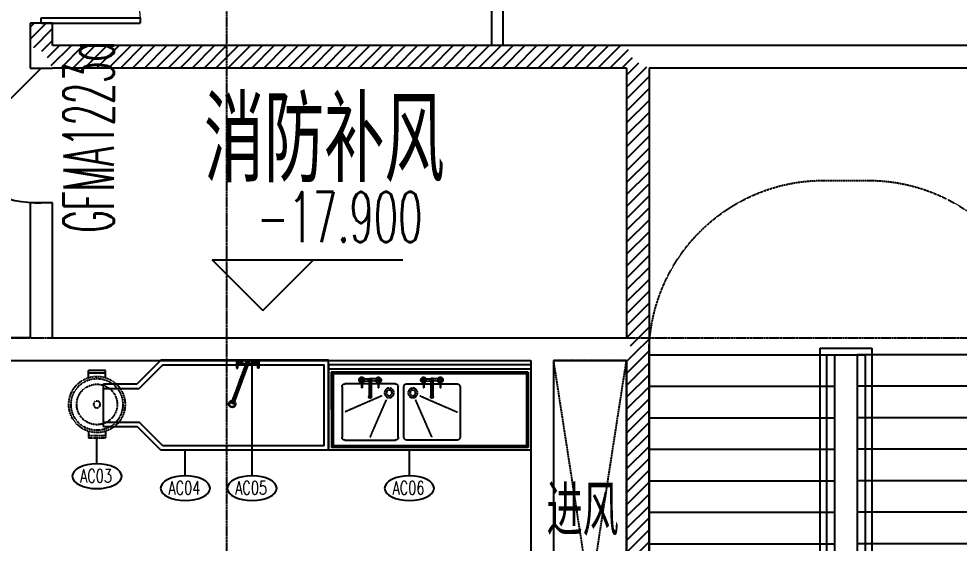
# Model space of a CAD drawing. Extents: x -12047294 to -5625356, y -1456591 to -622873.
# Drawn here: x -5742940 to -5734583, y -715198 to -710536 of the extents above; entities that cross this region are included whole.
import ezdxf

# ---------------------------------------------------------------- set-up
doc = ezdxf.new("R2010")
doc.units = 0
doc.header["$LTSCALE"] = 10
doc.header["$MEASUREMENT"] = 0
for name, pattern in [('__DASH', [0.35, 0.25, -0.1]), ('DASH', [0.35, 0.25, -0.1]), ('DOTE', [2.4200000000000004, 2, -0.2, 0.02, -0.2]), ('HIDDEN', [0.375, 0.25, -0.125])]:
    doc.linetypes.add(name, pattern=pattern)
for name, color, linetype in [('A-DIMELVE', 3, 'Continuous'), ('A-DIMLEAD', 130, 'Continuous'), ('A-DIMSYMB', 3, 'Continuous'), ('A-DOORWIN', 151, 'Continuous'), ('A-FireH', 6, 'Continuous'), ('A-Hole-up', 40, 'DASH'), ('A-STAIRS', 150, 'Continuous'), ('A-TEXTDOOR', 181, 'Continuous'), ('A-TextRoom', 7, 'Continuous'), ('A-TEXTROOM-报建', 210, 'Continuous'), ('A-TK', 7, 'Continuous'), ('A-WALL', 2, 'Continuous'), ('CURTWALL', 4, 'Continuous'), ('DOTE', 9, 'DOTE'), ('EQUIP', 1, 'Continuous'), ('Iteam', 4, 'Continuous')]:
    doc.layers.add(name, color=color, linetype=linetype)
doc.styles.add('_TCH_DIM', font='tjromans.shx', dxfattribs={"width": 0.8, "bigfont": 'tjhztxt.shx'})
doc.styles.add('_TCH_WINDOW', font='tjromans.shx', dxfattribs={"width": 0.7, "height": 3.5, "bigfont": 'tjhztxt.shx'})
doc.styles.add('SHZF-注释', font='romanc.shx', dxfattribs={"width": 0.8, "bigfont": 'shzf-hz.shx'})
doc.styles.add('注解汉字', font='tjromans.shx', dxfattribs={"width": 0.75, "bigfont": 'tjhztxt.shx'})
pattern_1 = [(45, (-533914.1179796625, 53.85340500360886), (-53.03302980219449, 53.0330298021945), [])]

# ---------------------------------------------------------------- blocks, each defined once
blk = doc.blocks.new('retretw')
at = {"layer": 'A-STAIRS', "color": 253, "linetype": '__DASH', "elevation": -100}
blk.add_lwpolyline([(1658219.143505104, -156098.2985013624), (1658669.143505104, -156098.298501356)], dxfattribs=at)
at = {"layer": 'A-STAIRS', "color": 253, "linetype": '__DASH'}
for centre, start, end in [((1658244.143505045, -154548.2985013734, -100), 180, 270.0002115224208), ((1658644.143505045, -154548.2985013668, -100), 269.9997970686764, 0)]:
    blk.add_arc(centre, 1549.999999999219, start, end, dxfattribs=at)
blk = doc.blocks.new('A$C537F5D3B')
at = {"layer": 'A-DIMSYMB'}
for points in [[(-4340, 825, 0, 0, 0), (-3380, 825, 80.00000000000001, 0, 0), (-3080, 825, 0, 0, 0)], [(-4340, -1025, 0, 0, 0), (800, -1025, 0, 0, 0), (800, 825, 0, 0, 0), (-2500, 825, 80.00000000000001, 0, 0), (-2800, 825, 0, 0, 0)]]:
    blk.add_lwpolyline(points, format="xyseb", dxfattribs=at)
at = {"layer": 'A-STAIRS'}
for p, q in [((-4200, 1650), (-3474.048999000404, 1649.999999999999)), ((-4200, 1650), (-4200, 0)), ((-3920, 1650), (-3920, -6.86e-14)), ((-3640, 1649.999999999999), (-3640, -1.372e-13)), ((-3474.048999000404, 1649.999999999999), (-3034.918732342557, 889.4040670073385)), ((-3358.578945162478, 1649.999999999999), (0, 1649.999999999999)), ((-3358.578945162479, 1649.999999999999), (-2934.918732342556, 916.1989862504512)), ((-3080, 1649.999999999999), (-3080, 1167.487113059645)), ((-2800, 1649.999999999999), (-2800, 682.5128869403584)), ((-2520, 1649.999999999999), (-2520, 197.5386608210723)), ((-2240, 1649.999999999999), (-2240, -4.801e-13)), ((-1960, 1649.999999999999), (-1960, -5.486e-13)), ((-1680, 1649.999999999999), (-1680, -6.172e-13)), ((-1400, 1649.999999999999), (-1400, -6.858e-13)), ((-1120, 1649.999999999999), (-1120, -7.544e-13)), ((-840, 1649.999999999999), (-840, -8.229999999999999e-13)), ((-560, 1649.999999999999), (-560, -8.915e-13)), ((-280, 1649.999999999999), (-280, -9.601e-13)), ((0, 1649.999999999999), (0, -1.0287e-12)), ((-3359.999999999999, 1452.461339178929), (-3360, -2.057e-13)), ((-3080, 967.4871130596428), (-3080, -2.743e-13)), ((-2862.567181092609, 935.5855259790137), (-3035.459415460184, 729.5405845398157)), ((-3034.918732342557, 889.4040670073385), (-2862.567181092609, 935.5855259790137)), ((-3035.459415460184, 729.5405845398157), (-2855.05942891116, 777.8786152502139)), ((-2855.05942891116, 777.8786152502139), (-2405.951000999596, -4.394e-13)), ((-2955.059428911161, 751.0836960071015), (-2521.421054837521, -4.111e-13)), ((-2800, 482.5128869403569), (-2800, -3.429e-13)), ((-4260, -330), (-4260, 130)), ((-4260, 130), (60, 130)), ((60, 130), (60, -330)), ((-4200, -270), (-4200, 70)), ((-4200, 70), (0, 70)), ((-4200, 0), (-4200, -200)), ((-4200, 0), (-2521.421054837521, -4.111e-13)), ((0, 70), (0, -270)), ((-2405.951000999595, -4.394e-13), (0, -1.0287e-12)), ((1.01e-13, -200), (-4200, -199.9999999999995)), ((-4200, -1849.999999999999), (-4200, -199.9999999999995)), ((-3920, -1849.999999999999), (-3920, -199.9999999999995)), ((-3640, -1849.999999999999), (-3640, -199.9999999999995)), ((-3360, -1849.999999999999), (-3360, -199.9999999999996)), ((-3080, -1849.999999999999), (-3080, -199.9999999999996)), ((-2800, -1849.999999999999), (-2800, -199.9999999999996)), ((-2520, -1849.999999999999), (-2520, -199.9999999999997)), ((-2240, -1849.999999999999), (-2240, -199.9999999999997)), ((-1960, -1849.999999999999), (-1960, -199.9999999999998)), ((-1680, -1849.999999999999), (-1680, -199.9999999999998)), ((-1400, -1849.999999999999), (-1400, -199.9999999999998)), ((-1120, -1849.999999999999), (-1120, -199.9999999999998)), ((-840, -1850), (-839.9999999999997, -199.9999999999999)), ((-560, -1850), (-559.9999999999999, -199.9999999999999)), ((-280, -1850), (-279.9999999999999, -200)), ((0, -1850), (1.01e-13, -200)), ((60, -330), (-4260, -330)), ((0, -270), (-4200, -270)), ((0, -1850), (-4200, -1849.999999999999))]:
    blk.add_line(p, q, dxfattribs=at)
at = {"layer": 'A-STAIRS', "rotation": 269.9999999972424}
blk.add_blockref('retretw', (150348.2985809483, 1658344.143497608, 100), dxfattribs=at)
at = {"layer": 'A-STAIRS', "xscale": -1, "rotation": 90.00000000275763}
blk.add_blockref('retretw', (-154548.2985811871, 1658344.143497607, 100), dxfattribs=at)
at = {"layer": 'A-TK', "style": '_TCH_DIM', "width": 0.8}
for s, p in [('上', (-4694.133858267716, 650)), ('下', (-4672.086614173229, -1200))]:
    blk.add_text(s, height=350, dxfattribs=at).set_placement(p)
blk = doc.blocks.new('$DorLib2D$00000002')
for p, q in [((-0.5, -1e-16), (-0.5000000000000007, 0.4875)), ((-0.4750000000000007, 0.4875), (-0.5000000000000007, 0.4875)), ((-0.475, 0), (-0.4750000000000007, 0.4875)), ((0.475, 0), (0.4750000000000007, 0.4875)), ((0.4750000000000007, 0.4875), (0.5000000000000007, 0.4875)), ((0.5, -1e-16), (0.5000000000000007, 0.4875)), ((-0.5, -1e-16), (-0.475, 0)), ((0.5, -1e-16), (0.475, 0))]:
    blk.add_line(p, q)
at = {"lineweight": 13}
for centre, start, end in [((-0.4875, 0), 0, 88.53071641864632), ((0.4875, 0), 91.46928358135372, 180)]:
    blk.add_arc(centre, 0.4875, start, end, dxfattribs=at)
blk = doc.blocks.new('$DorLib2D$00000114')
at = {"color": 0}
blk.add_line((0.4999999999999965, 3.6e-15), (-0.2071067811864751, 0.7071067811864858), dxfattribs=at)
blk.add_arc((0.5000000000013856, -1.1546e-12), 1.000000000001696, 135, 180, dxfattribs=at)
blk = doc.blocks.new('LXX14022574')
at = {"layer": 'EQUIP', "linetype": 'HIDDEN'}
for p, q in [((-238.4918274340453, 44.97765165893361), (-300.5122771281748, 44.97183982422575)), ((-300.5122771281748, 44.97183982422575), (-300.498220874113, -105.0281595173292)), ((-279.174322239589, 44.97383936913685), (-279.1602659856435, -105.0261599724181)), ((-238.4777711799834, -105.0223476823885), (-300.498220874113, -105.0281595173292))]:
    blk.add_line(p, q, dxfattribs=at)
at = {"layer": 'EQUIP', "linetype": 'Continuous'}
for p, q in [((238.4777711795177, 45.02234769798815), (300.4982208736474, 45.02815953292883)), ((279.1602659851778, 45.02615998801775), (279.1743222394725, -104.9738393533043)), ((300.4982208736474, 45.02815953292883), (300.5122771277092, -104.9718398083932)), ((238.4918274335796, -104.9776516433339), (300.5122771277092, -104.9718398083932))]:
    blk.add_line(p, q, dxfattribs=at)
at = {"layer": 'EQUIP', "linetype": 'HIDDEN'}
blk.add_circle((0, -29.99999999208377), 29.99999999171591, dxfattribs=at)
for centre, radius, start, end in [((0, -29.99999999208377), 250, 66.4218216383661, 293.5781783677472), ((0, -29.99999999208377), 230, 64.22853838521785, 295.7714616267955), ((-1.164153e-10, -29.99999999208377), 250, 293.5781783677472, 66.4218216383661), ((-1.164153e-10, -29.99999999208377), 230, 295.7714616267955, 64.22853838521785), ((0, -29.99999999208377), 180, 56.25101157404776, 303.7489884314983), ((-1.164153e-10, -29.99999999208377), 180, 303.7489884314983, 56.25101157404776)]:
    blk.add_arc(centre, radius, start, end, dxfattribs=at)
blk = doc.blocks.new('LXX14165653')
at = {"layer": 'EQUIP'}
for p, q in [((-222.2399222049862, 1231.059705649502, 1.0111038529e-06), (-222.2399221758824, 931.0597056495025, 1.0111038529e-06)), ((-222.2399222049862, 1231.059705649502, 1.0111038529e-06), (157.7600777950138, 1231.05970568594, 1.0111038529e-06)), ((-182.2399222049862, 1231.059705653228, 1.0111038529e-06), (-182.239922174369, 914.4911631584399, 1.0111038529e-06)), ((117.7600777948973, 1231.059705653286, 1.0111038529e-06), (117.7600777642801, 914.4911631583236, 1.0111038529e-06)), ((157.7600777950138, 1231.05970564927, 1.0111038529e-06), (157.7600777659099, 931.0597056494445, 1.0111038529e-06)), ((-432.239922155859, 721.0597056291298, 1.0111038529e-06), (-222.2399221758824, 931.0597056495025, 1.0111038529e-06)), ((367.7600778442575, 721.0597057064298, 1.0111038529e-06), (157.7600778240012, 931.0597056859987, 1.0111038529e-06)), ((-392.2399221539963, 704.4911631380673, 1.0111038529e-06), (-182.239922174369, 914.4911631584399, 1.0111038529e-06)), ((327.7600778457709, 704.4911632076254, 1.0111038529e-06), (117.7600778255146, 914.4911631873692, 1.0111038529e-06)), ((-432.2411638275952, -768.9281541904201, 1.0111038529e-06), (-432.2411639330676, 721.0718458095798, 1.0111038529e-06)), ((-392.239922054112, -728.9402943670865, 1.0111038529e-06), (-392.2399221539963, 704.4911631380673, 1.0111038529e-06)), ((327.7600778457709, 704.4911632076254, 1.0111038529e-06), (327.7600779457716, -728.9402942974702, 1.0111038529e-06)), ((367.7600779496133, -768.9402942936285, 1.0111038529e-06), (367.7600778442575, 721.0597057064298, 1.0111038529e-06)), ((-392.239922054112, -728.9402943670865, 1.0111038529e-06), (327.7600779457716, -728.9402942974702, 1.0111038529e-06)), ((-432.2399220502701, -768.9402943709282, 1.0111038529e-06), (367.7600779496133, -768.9402942936285, 1.0111038529e-06))]:
    blk.add_line(p, q, dxfattribs=at)
blk = doc.blocks.new('LXX10304611')
at = {"layer": 'EQUIP', "color": 1}
for p, q in [((-8.457233587047085, 11.92181871007778), (-146.9001115825376, 387.2833385475678)), ((8.457233587105293, 18.07818128995132), (-129.9856444084435, 393.4397011274413)), ((-99.56566052732524, 1.972124573483597), (-99.56566052732524, 71.9721245734836)), ((-99.56566052732524, 71.9721245734836), (-89.31083449046127, 71.9721245734836)), ((-87.56566052732524, 1.972124573483597), (-99.56566052732524, 1.972124573483597)), ((-89.31083449046127, 71.9721245734836), (-87.56566052732524, 19.9721245734836)), ((-75.56566052732524, 19.9721245734836), (-87.56566052732524, 19.9721245734836)), ((-87.56566052732524, 19.9721245734836), (-87.56566052732524, 1.972124573483597)), ((-75.56566052732524, 9.972124573483596), (-87.56566052732524, 9.972124573483596)), ((-69, 28), (-75.56566052732524, 24.95974391675555)), ((-75.56566052732524, 24.95974391675555), (-75.56566052732524, 5.040256083244457)), ((-69, 2), (-75.56566052732524, 5.040256083244457)), ((-69, 2), (-69, 28)), ((-67, 30), (-63, 30)), ((-63, 0), (-67, 0)), ((-63, 30), (-53, 30)), ((-63, 0), (-63, 30)), ((-53, 0), (-63, 0)), ((-61, 24), (-54.99999932560604, 24)), ((-54.99997842079029, 6), (-61, 6)), ((-53, 0), (-53, 30)), ((-53, 27.69239227785147), (-48, 27.69239227785147)), ((-53, 2.307607722148532), (-48, 2.307607722148532)), ((-48, 30), (-15.12492676929105, 30)), ((-48, 30), (-48, 0)), ((-48, 0), (48, 0)), ((4.291408298828173, 30), (48, 30)), ((48, 0), (48, 30)), ((53, 27.69239227785147), (48, 27.69239227785147)), ((53, 2.307607722148532), (48, 2.307607722148532)), ((63, 30), (53, 30)), ((53, 0), (53, 30)), ((53, 0), (63, 0)), ((54.99997842079029, 6), (61, 6)), ((61, 24), (54.99999932566424, 24)), ((63, 0), (63, 30)), ((67, 30), (63, 30)), ((63, 0), (67, 0)), ((69, 2), (69, 28)), ((69, 28), (75.56566052732524, 24.95974391675555)), ((69, 2), (75.56566052732524, 5.040256083244457)), ((75.56566052732524, 24.95974391675555), (75.56566052732524, 5.040256083244457)), ((75.56566052732524, 19.9721245734836), (87.56566052732524, 19.9721245734836)), ((75.56566052732524, 9.972124573483596), (87.56566052732524, 9.972124573483596)), ((89.31083449051948, 71.9721245734836), (87.56566052732524, 19.9721245734836)), ((87.56566052732524, 19.9721245734836), (87.56566052732524, 1.972124573483597)), ((87.56566052732524, 1.972124573483597), (99.56566052732524, 1.972124573483597)), ((99.56566052732524, 71.9721245734836), (89.31083449051948, 71.9721245734836)), ((99.56566052732524, 1.972124573483597), (99.56566052732524, 71.9721245734836))]:
    blk.add_line(p, q, dxfattribs=at)
at = {"layer": 'EQUIP', "color": 8}
for p, q in [((-143.3534570519696, 359.1722558361653), (-118.0699865714414, 379.6276661276352)), ((-136.6082092226716, 359.3788037116174), (-143.3534570519696, 359.1722558361653)), ((-137.9513308515306, 344.5254185966623), (-110.8921256771427, 360.1662621646247)), ((-130.770353024709, 343.5505674975867), (-137.9513308515306, 344.5254185966623)), ((-102.7833530701464, 338.1808682329138), (-132.3778569118585, 329.4140045675449)), ((-118.0699865714414, 379.6276661276352), (-124.6885413543787, 379.0776141650567)), ((-110.8921256771427, 360.1662621646247), (-117.6373735064408, 359.9597142892017)), ((-103.3930600911844, 339.8339728012506), (-110.5740379179478, 340.8088239003264)), ((-132.3778569118585, 329.4140045675449), (-125.3903163207578, 328.9636217246298)), ((-98.75049786415184, 327.2465487408626), (-123.8841275165905, 306.3848735566135)), ((-123.8841275165905, 306.3848735566135), (-117.096647791157, 306.4769176819245)), ((-91.21955622988753, 306.8278335380601), (-115.6470371168107, 284.0515703468991)), ((-115.6470371168107, 284.0515703468991), (-109.1018468026304, 284.8005361063115)), ((-84.14847737859236, 287.6559487655177), (-107.634693539876, 262.3276253810327)), ((-107.634693539876, 262.3276253810327), (-100.8783497376716, 262.5040886373899)), ((-105.7380384551943, 327.6969315838069), (-98.75049786415184, 327.2465487408626)), ((-75.11996308132075, 263.1768502552877), (-100.2320696983952, 242.2568194562336)), ((-98.00703595526285, 306.7357894127199), (-91.21955622988753, 306.8278335380601)), ((-90.69366769277256, 286.9069830061344), (-84.14847737859236, 287.6559487655177)), ((-81.87630688352512, 263.0003869989305), (-75.11996308132075, 263.1768502552877)), ((-100.2320696983952, 242.2568194562336), (-93.30232861079277, 241.9631489683525)), ((-66.88286927167792, 240.843537800305), (-92.06990141770801, 220.1266533155576)), ((-92.06990141770801, 220.1266533155576), (-85.26022903795818, 220.1585262815934)), ((-59.29852855374338, 220.280041143269), (-84.59235545719275, 199.8527103217202)), ((-84.59235545719275, 199.8527103217202), (-77.76711617864204, 199.8423766038904)), ((-52.92695823247777, 203.0047406426165), (-78.22078513586894, 182.5774098210677)), ((-78.22078513586894, 182.5774098210677), (-71.3955458573764, 182.5670761032379)), ((-73.81261035928037, 241.1372082881862), (-66.88286927167792, 240.843537800305)), ((-47.28519310476258, 187.7081680520496), (-72.41882275720126, 166.8464928678004)), ((-66.10820093349321, 220.2481681772624), (-59.29852855374338, 220.280041143269)), ((-39.75425147049828, 167.289452849247), (-64.18173235742142, 144.5131896581151)), ((-59.7366306122276, 202.9728676765808), (-52.92695823247777, 203.0047406426165)), ((-54.27273369580507, 188.1585508949938), (-47.28519310476258, 187.7081680520496)), ((-46.54173119587357, 167.1974087239359), (-39.75425147049828, 167.289452849247)), ((-72.41882275720126, 166.8464928678004), (-65.63134303176776, 166.9385369931406)), ((-64.18173235742142, 144.5131896581151), (-57.63654204324121, 145.2621554174984)), ((-32.68317261920311, 148.1175680767337), (-56.16938878048678, 122.7892446922487)), ((-56.16938878048678, 122.7892446922487), (-49.41304497828241, 122.9657079485769)), ((-23.65465832193149, 123.6384695664746), (-48.76676493900596, 102.7184387674206)), ((-48.76676493900596, 102.7184387674206), (-41.8370238514035, 102.4247682795394)), ((-15.41756451228866, 101.3051571115211), (-40.60459665826056, 80.5882726267446)), ((-39.22836293338332, 147.3686023173213), (-32.68317261920311, 148.1175680767337)), ((-30.41100212413585, 123.4620063101465), (-23.65465832193149, 123.6384695664746)), ((-22.34730559989111, 101.5988275993731), (-15.41756451228866, 101.3051571115211)), ((-40.60459665826056, 80.5882726267446), (-33.79492427851073, 80.62014559278032)), ((-7.833223794354125, 80.74166045445598), (-33.1270506978035, 60.31432963290717)), ((-33.1270506978035, 60.31432963290717), (-26.30181141925277, 60.30399591507739)), ((-0.2807625345885753, 60.26459888214595), (-24.91148333332967, 38.03938203799771)), ((-24.91148333332967, 38.03938203799771), (-18.12847524241078, 38.1435501491942)), ((7.731568327872082, 38.54068838898093), (-18.82471527840244, 21.5362686884182)), ((-14.64289617410395, 80.70978748844936), (-7.833223794354125, 80.74166045445598)), ((-7.1060018131393, 60.27493259997573), (-0.2807625345885753, 60.26459888214595)), ((0.9485602368949912, 38.43652027781354), (7.731568327872082, 38.54068838898093))]:
    blk.add_line(p, q, dxfattribs=at)
at = {"layer": 'EQUIP', "color": 1}
for centre, radius, start, end in [((-138.4428779954905, 390.3615198375192), 30, 307.702695465577, 272.7878193775838), ((-67, 28), 2, 90, 180), ((-67, 2), 2, 180, 270), ((-61, 26), 2, 180, 270), ((-61, 22), 2, 90, 180), ((-61, 8), 2, 180, 270), ((-61, 4), 2, 90, 180), ((-55, 26), 2, 270, 0), ((-55, 22), 2, 0, 90), ((-55, 8), 2, 270, 0), ((-55, 4), 2, 0, 90), ((0, 15), 15, 147.1147613798307, 64.19132158266989), ((0, 15), 12.5, 156.2991932568266, 64.19132158266989), ((55, 26), 2, 180, 270), ((55, 22), 2, 90, 180), ((55, 8), 2, 180, 270), ((55, 4), 2, 90, 180), ((61, 26), 2, 270, 0), ((61, 22), 2, 0, 90), ((61, 8), 2, 270, 0), ((61, 4), 2, 0, 90), ((67, 28), 2, 0, 90), ((67, 2), 2, 270, 0)]:
    blk.add_arc(centre, radius, start, end, dxfattribs=at)
at = {"layer": 'EQUIP', "color": 8}
blk.add_arc((-138.4428779954905, 390.3615198375192), 25, 311.3452508950164, 269.1452639478387, dxfattribs=at)
blk = doc.blocks.new('LXX08475476')
at = {"layer": 'EQUIP'}
for p, q in [((-539.6632257973396, 422.1443976669397, 1.759812648888328), (-539.6632257973396, -337.8556023330602, 1.759812648888328)), ((-539.6632257973469, 422.1443976669397, 1.759812648888328), (1260.336774202646, 422.1443976669397, 1.759812648888328)), ((1260.33677420266, 422.1443976669397, 1.759812648888328), (1260.33677420266, -337.8556023330602, 1.759812648888328)), ((-539.6632257973469, 382.1443976669398, 1.759812648888328), (1260.336774202646, 382.1443976669398, 1.759812648888328)), ((331.836774202653, 252.1443976669398, 1.759812648888328), (115.336774202653, 252.1443976669398, 1.759812648888328)), ((565.3367742026529, 252.1443976669398, 1.759812648888328), (348.836774202653, 252.1443976669398, 1.759812648888328)), ((665.3367742026458, 252.1443976669398, 1.759812648888328), (881.8367742026458, 252.1443976669398, 1.759812648888328)), ((898.8367742026458, 252.1443976669398, 1.759812648888328), (1115.336774202646, 252.1443976669398, 1.759812648888328)), ((90.33677420265305, 227.1443976669398, 1.759812648888328), (90.33677420265305, -222.8556023330566, 1.759812648888328)), ((590.3367742026529, -222.8556023330566, 1.759812648888328), (590.3367742026529, 227.1443976669398, 1.759812648888328)), ((640.3367742026458, -222.8556023330566, 1.759812648888328), (640.3367742026458, 227.1443976669398, 1.759812648888328)), ((1140.336774202646, 227.1443976669398, 1.759812648888328), (1140.336774202646, -222.8556023330566, 1.759812648888328)), ((115.336774202653, -247.8556023330566, 1.759812648888328), (565.3367742026529, -247.8556023330566, 1.759812648888328)), ((1115.336774202646, -247.8556023330566, 1.759812648888328), (665.3367742026458, -247.8556023330566, 1.759812648888328)), ((-539.6632257973469, -337.8556023330602, 1.759812648888328), (1260.336774202646, -337.8556023330602, 1.759812648888328))]:
    blk.add_line(p, q, dxfattribs=at)
at = {"layer": 'EQUIP', "color": 8}
for p, q in [((-514.6632257973542, 357.1443976669398, 1.759812648888328), (-514.6632257973469, -312.8556023330602, 1.759812648888328)), ((-514.6632257973542, 357.1443976669398, 1.759812648888328), (1235.336774202653, 357.1443976669398, 1.759812648888328)), ((-514.6632257973542, 357.1443976669398, 1.759812648888328), (-499.6632257973542, 342.1443976669398, 1.759812648888328)), ((-499.6632257973542, 342.1443976669398, 1.759812648888328), (-499.663225797347, -297.8556023330602, 1.759812648888328)), ((-499.6632257973542, 342.1443976669398, 1.759812648888328), (1220.336774202653, 342.1443976669398, 1.759812648888328)), ((1235.336774202653, 357.1443976669398, 1.759812648888328), (1220.336774202653, 342.1443976669398, 1.759812648888328)), ((1220.336774202653, 342.1443976669398, 1.759812648888328), (1220.336774202653, -297.8556023330602, 1.759812648888328)), ((1235.336774202653, 357.1443976669398, 1.759812648888328), (1235.33677420266, -312.8556023330602, 1.759812648888328)), ((-499.6632257973542, -297.8556023330602, 1.759812648888328), (-514.6632257973542, -312.8556023330602, 1.759812648888328)), ((-514.6632257973542, -312.8556023330602, 1.759812648888328), (1235.336774202653, -312.8556023330602, 1.759812648888328)), ((-499.663225797347, -297.8556023330602, 1.759812648888328), (1220.336774202653, -297.8556023330602, 1.759812648888328)), ((1220.336774202653, -297.8556023330602, 1.759812648888328), (1235.336774202653, -312.8556023330602, 1.759812648888328))]:
    blk.add_line(p, q, dxfattribs=at)
at = {"layer": 'EQUIP', "ltscale": 50}
for p, q in [((264.336774202653, 271.2698898005547, 1.759812648888328), (264.336774202653, 217.1443976669398, 1.759812648888328)), ((268.336774202653, 271.2698898005547, 1.759812648888328), (268.336774202653, 217.1443976669398, 1.759812648888328)), ((412.336774202653, 271.2698898005547, 1.759812648888328), (412.336774202653, 217.1443976669398, 1.759812648888328)), ((416.336774202653, 271.2698898005547, 1.759812648888328), (416.336774202653, 217.1443976669398, 1.759812648888328)), ((814.3367742026458, 271.2698898005547, 1.759812648888328), (814.3367742026458, 217.1443976669398, 1.759812648888328)), ((818.3367742026458, 271.2698898005547, 1.759812648888328), (818.3367742026458, 217.1443976669398, 1.759812648888328)), ((962.3367742026458, 271.2698898005547, 1.759812648888328), (962.3367742026458, 217.1443976669398, 1.759812648888328)), ((966.3367742026455, 271.2698898005547, 1.759812648888328), (966.3367742026455, 217.1443976669398, 1.759812648888328)), ((268.336774202653, 235.1443976669397, 1.759812648888328), (264.336774202653, 235.1443976669397, 1.759812648888328)), ((268.336774202653, 229.1443976669398, 1.759812648888328), (264.336774202653, 229.1443976669398, 1.759812648888328)), ((268.336774202653, 223.1443976669398, 1.759812648888328), (264.336774202653, 223.1443976669398, 1.759812648888328)), ((268.336774202653, 217.1443976669398, 1.759812648888328), (264.336774202653, 217.1443976669398, 1.759812648888328)), ((412.336774202653, 235.1443976669397, 1.759812648888328), (416.336774202653, 235.1443976669397, 1.759812648888328)), ((412.336774202653, 229.1443976669398, 1.759812648888328), (416.336774202653, 229.1443976669398, 1.759812648888328)), ((412.336774202653, 223.1443976669398, 1.759812648888328), (416.336774202653, 223.1443976669398, 1.759812648888328)), ((412.336774202653, 217.1443976669398, 1.759812648888328), (416.336774202653, 217.1443976669398, 1.759812648888328)), ((818.3367742026458, 235.1443976669397, 1.759812648888328), (814.3367742026458, 235.1443976669397, 1.759812648888328)), ((818.3367742026458, 229.1443976669398, 1.759812648888328), (814.3367742026458, 229.1443976669398, 1.759812648888328)), ((818.3367742026458, 223.1443976669398, 1.759812648888328), (814.3367742026458, 223.1443976669398, 1.759812648888328)), ((818.3367742026458, 217.1443976669398, 1.759812648888328), (814.3367742026458, 217.1443976669398, 1.759812648888328)), ((962.3367742026458, 235.1443976669397, 1.759812648888328), (966.3367742026455, 235.1443976669397, 1.759812648888328)), ((962.3367742026458, 229.1443976669398, 1.759812648888328), (966.3367742026455, 229.1443976669398, 1.759812648888328)), ((962.3367742026458, 223.1443976669398, 1.759812648888328), (966.3367742026455, 223.1443976669398, 1.759812648888328)), ((962.3367742026458, 217.1443976669398, 1.759812648888328), (966.3367742026455, 217.1443976669398, 1.759812648888328))]:
    blk.add_line(p, q, dxfattribs=at)
at = {"layer": 'EQUIP', "ltscale": 150}
for p, q in [((283.2991078641425, 295.7047269103932, 1.759812648888328), (331.4669194698217, 298.6281461312319, 1.759812648888328)), ((283.2991078641425, 278.584068423479, 1.759812648888328), (331.4669194698217, 275.6606492026476, 1.759812648888328)), ((324.836774202653, 287.1443976669397, 1.759812648888328), (332.5867742026531, 300.5677914255939, 1.759812648888328)), ((331.836774202653, 275.020042013959, 1.759812648888328), (324.836774202653, 287.1443976669397, 1.759812648888328)), ((331.836774202653, 287.1443976669397, 1.759812648888328), (331.836774202653, 135.1443976669397, 1.759812648888328)), ((332.5867742026531, 300.5677914255939, 1.759812648888328), (348.086774202653, 300.5677914255939, 1.759812648888328)), ((348.086774202653, 300.5677914255939, 1.759812648888328), (355.836774202653, 287.1443976669397, 1.759812648888328)), ((348.836774202653, 287.1443976669397, 1.759812648888328), (348.836774202653, 135.1443976669397, 1.759812648888328)), ((355.836774202653, 287.1443976669397, 1.759812648888328), (348.836774202653, 275.020042013959, 1.759812648888328)), ((397.3744405411635, 295.7047269103932, 1.759812648888328), (349.2066289354917, 298.6281461312319, 1.759812648888328)), ((397.3744405411635, 278.584068423479, 1.759812648888328), (349.2066289354843, 275.6606492026476, 1.759812648888328)), ((833.2991078641353, 295.7047269103932, 1.759812648888328), (881.4669194698072, 298.6281461312319, 1.759812648888328)), ((833.2991078641278, 278.584068423479, 1.759812648888328), (881.4669194698143, 275.6606492026476, 1.759812648888328)), ((882.5867742026458, 300.5677914255939, 1.759812648888328), (874.8367742026458, 287.1443976669397, 1.759812648888328)), ((874.8367742026458, 287.1443976669397, 1.759812648888328), (881.8367742026458, 275.020042013959, 1.759812648888328)), ((881.8367742026458, 287.1443976669397, 1.759812648888328), (881.8367742026458, 135.1443976669397, 1.759812648888328)), ((898.0867742026458, 300.5677914255939, 1.759812648888328), (882.5867742026458, 300.5677914255939, 1.759812648888328)), ((905.8367742026458, 287.1443976669397, 1.759812648888328), (898.0867742026458, 300.5677914255939, 1.759812648888328)), ((898.8367742026458, 287.1443976669397, 1.759812648888328), (898.8367742026458, 135.1443976669397, 1.759812648888328)), ((898.8367742026458, 275.020042013959, 1.759812648888328), (905.8367742026458, 287.1443976669397, 1.759812648888328)), ((947.3744405411563, 295.7047269103932, 1.759812648888328), (899.2066289354769, 298.6281461312319, 1.759812648888328)), ((947.3744405411634, 278.584068423479, 1.759812648888328), (899.2066289354769, 275.6606492026476, 1.759812648888328))]:
    blk.add_line(p, q, dxfattribs=at)
at = {"layer": 'EQUIP', "color": 8, "linetype": 'DASH', "ltscale": 0.4}
for p, q in [((448.231337716701, 147.0064828988179, 1.759812648888328), (115.336774202653, 2.144397666943405, 1.759812648888328)), ((340.336774202653, -222.8556023330566, 1.759812648888328), (485.1988594345312, 110.0389611809914, 1.759812648888328)), ((890.3367742026458, -222.8556023330566, 1.759812648888328), (745.4746889707677, 110.0389611809914, 1.759812648888328)), ((782.4422106885976, 147.0064828988179, 1.759812648888328), (1115.336774202646, 2.144397666943405, 1.759812648888328))]:
    blk.add_line(p, q, dxfattribs=at)
at = {"layer": 'EQUIP', "ltscale": 50}
for centre, radius in [((266.336774202653, 287.1443976669397, 1.759812648888328), 9), ((266.336774202653, 287.1443976669397, 1.759812648888328), 8), ((414.336774202653, 287.1443976669397, 1.759812648888328), 9), ((414.336774202653, 287.1443976669397, 1.759812648888328), 8), ((816.3367742026458, 287.1443976669397, 1.759812648888328), 9), ((816.3367742026458, 287.1443976669397, 1.759812648888328), 8), ((964.3367742026455, 287.1443976669397, 1.759812648888328), 9), ((964.3367742026455, 287.1443976669397, 1.759812648888328), 8)]:
    blk.add_circle(centre, radius, dxfattribs=at)
at = {"layer": 'EQUIP', "color": 8, "linetype": 'DASH', "ltscale": 0.4}
for centre, radius in [((510.336774202653, 172.1443976669397, 1.759812648888328), 42.00000000000001), ((510.336774202653, 172.1443976669397, 1.759812648888328), 24.99999999999996), ((720.3367742026458, 172.1443976669397, 1.759812648888328), 42.00000000000001), ((720.3367742026458, 172.1443976669397, 1.759812648888328), 24.99999999999996)]:
    blk.add_circle(centre, radius, dxfattribs=at)
at = {"layer": 'EQUIP'}
for centre, start, end in [((115.336774202653, 227.1443976669398, 1.759812648888328), 90, 180), ((565.3367742026529, 227.1443976669398, 1.759812648888328), 0, 90), ((665.3367742026458, 227.1443976669398, 1.759812648888328), 90, 180), ((1115.336774202646, 227.1443976669398, 1.759812648888328), 0, 90), ((115.336774202653, -222.8556023330566, 1.759812648888328), 180, 270), ((565.3367742026529, -222.8556023330566, 1.759812648888328), 270, 0), ((665.3367742026458, -222.8556023330566, 1.759812648888328), 180, 270), ((1115.336774202646, -222.8556023330566, 1.759812648888328), 270, 0)]:
    blk.add_arc(centre, 25, start, end, dxfattribs=at)
at = {"layer": 'EQUIP', "ltscale": 10}
for centre, start, end in [((266.336774202653, 287.1443976669397, 1.759812648888328), 21.72587558674945, 265.2198081526532), ((266.336774202653, 287.1443976669397, 1.759812648888328), 274.7801918473468, 338.2741244132505), ((414.336774202653, 287.1443976669397, 1.759812648888328), 274.7801918473468, 158.2741244132505), ((414.336774202653, 287.1443976669397, 1.759812648888328), 201.7258755867495, 265.2198081526532), ((816.3367742026458, 287.1443976669397, 1.759812648888328), 21.72587558674945, 265.2198081526532), ((816.3367742026458, 287.1443976669397, 1.759812648888328), 274.7801918473468, 338.2741244132505), ((964.3367742026455, 287.1443976669397, 1.759812648888328), 274.7801918473468, 158.2741244132505), ((964.3367742026455, 287.1443976669397, 1.759812648888328), 201.7258755867495, 265.2198081526532)]:
    blk.add_arc(centre, 24, start, end, dxfattribs=at)
at = {"layer": 'EQUIP', "ltscale": 50}
for centre, radius, start, end in [((266.336774202653, 287.1443976669397, 1.759812648888328), 19, 276.0423284189624, 263.9576715810376), ((266.336774202653, 287.1443976669397, 1.759812648888328), 16, 262.8192442185438, 277.1807557814561), ((414.336774202653, 287.1443976669397, 1.759812648888328), 19, 276.0423284189624, 263.9576715810376), ((414.336774202653, 287.1443976669397, 1.759812648888328), 16, 262.8192442185438, 277.1807557814561), ((816.3367742026458, 287.1443976669397, 1.759812648888328), 19, 276.0423284189624, 263.9576715810376), ((816.3367742026458, 287.1443976669397, 1.759812648888328), 16, 262.8192442185438, 277.1807557814561), ((964.3367742026455, 287.1443976669397, 1.759812648888328), 19, 276.0423284189624, 263.9576715810376), ((964.3367742026455, 287.1443976669397, 1.759812648888328), 16, 262.8192442185438, 277.1807557814561)]:
    blk.add_arc(centre, radius, start, end, dxfattribs=at)
at = {"layer": 'EQUIP', "ltscale": 150}
for centre, radius, start, end in [((340.336774202653, 287.1443976669397, 1.759812648888328), 10, 328.2116693828235, 211.7883306171765), ((340.336774202653, 287.1443976669397, 1.759812648888328), 8.5, 0, 180), ((890.3367742026458, 287.1443976669397, 1.759812648888328), 10, 328.2116693828235, 211.7883306171765), ((890.3367742026458, 287.1443976669397, 1.759812648888328), 8.5, 0, 180), ((340.336774202653, 135.1443976669397, 1.759812648888328), 11, 140.5994312463653, 39.40056875363461), ((340.336774202653, 135.1443976669397, 1.759812648888328), 10, 148.2116693828234, 31.78833061717652), ((340.336774202653, 135.1443976669397, 1.759812648888328), 8.5, 180, 0), ((890.3367742026458, 135.1443976669397, 1.759812648888328), 11, 140.5994312463653, 39.40056875363461), ((890.3367742026458, 135.1443976669397, 1.759812648888328), 10, 148.2116693828234, 31.78833061717652), ((890.3367742026458, 135.1443976669397, 1.759812648888328), 8.5, 180, 0)]:
    blk.add_arc(centre, radius, start, end, dxfattribs=at)

msp = doc.modelspace()

# ---------------------------------------------------------------- hatches: boundary and pattern name
at = {"layer": 'A-FireH'}
h = msp.add_hatch(dxfattribs=at)
h.set_pattern_fill('普通砖', color=256, scale=30, style=0)
h.set_pattern_definition(pattern_1)
h.paths.add_polyline_path([(-5742639.659218921, -710773.4332699608), (-5742639.659219055, -710573.4332699286), (-5742839.659219109, -710573.4332700343), (-5742839.659218958, -710773.4332699756), (-5742706.325885522, -710840.099936631)])
h = msp.add_hatch(dxfattribs=at)
h.set_pattern_fill('普通砖', color=256, scale=30, style=0)
h.set_pattern_definition(pattern_1)
h.paths.add_polyline_path([(-5737472.992554522, -710906.7666032894), (-5737539.659221174, -710773.4332699758), (-5742639.659218921, -710773.4332699608), (-5742706.325885564, -710840.0999366309), (-5742639.659218818, -710973.4332699567), (-5737539.659221257, -710973.4332699568)])
h = msp.add_hatch(dxfattribs=at)
h.set_pattern_fill('普通砖', color=256, scale=30, style=0)
h.set_pattern_definition(pattern_1)
h.paths.add_polyline_path([(-5737472.992554522, -710906.7666032894), (-5737539.659221257, -710973.4332699568), (-5737539.659221264, -713373.4332684884), (-5737472.992554538, -713506.7666017336), (-5737339.65922118, -713573.4332682334), (-5737339.659221134, -710973.4332699359)])
h = msp.add_hatch(dxfattribs=at)
h.set_pattern_fill('普通砖', color=256, scale=30, style=0)
h.set_pattern_definition(pattern_1)
h.paths.add_polyline_path([(-5737472.992554538, -713506.7666017336), (-5737539.659221169, -713573.4332684794), (-5737539.659221178, -717783.4332598306), (-5737472.992554495, -717916.7665931544), (-5737339.65922119, -717983.4332597794), (-5737339.65922118, -713573.4332682334)])
at = {"layer": 'A-TEXTROOM-报建'}
h = msp.add_hatch(dxfattribs=at)
h.set_pattern_fill('ANSI31', color=156, scale=300)
h.set_pattern_definition([(45, (6459.619394076987, 6.519258000000002e-09), (-336.7596045400932, 336.7596045400933), [])])
edge = h.paths.add_edge_path(flags=16)
edge.add_arc((-5789890.132327908, -733372.8536264246), 19800.26091907911, 180.000016833296, 210.3318238795437)
edge.add_line((-5806980.038232072, -743372.1260324741), (-5798690.907261609, -743374.9611157838))
edge.add_arc((-5798679.070719592, -768353.958319008), 24979.00000765464, 71.82958844638591, 90.02715016320337, ccw=False)
edge.add_arc((-5798679.070721, -768353.9583170724), 24979.00000625385, 46.40636196379961, 71.82958844193843, ccw=False)
edge.add_arc((-5761511.422679141, -729209.4340286279), 29000.00000031417, 226.5507286022982, 235.7234438162405)
edge.add_line((-5777843.874263518, -753172.9693534138), (-5734626.487033113, -753172.359811897))
edge.add_line((-5734626.487033113, -753172.359811897), (-5734626.636527522, -742572.9868038807))
edge.add_line((-5734626.636527522, -742572.9868038807), (-5724090.313392124, -742573.2344917456))
edge.add_line((-5724090.313392124, -742573.2344917456), (-5724090.313392124, -706872.9591507564))
edge.add_line((-5724090.313392124, -706872.9591507564), (-5715090.371727741, -706872.9591508756))
edge.add_line((-5715090.371727741, -706872.9591508756), (-5715090.371727741, -697848.8849369201))
edge.add_arc((-5806750.55763579, -701974.8211650274), 91753.00011692576, 2.577337801971878, 4.963321135910387)
edge.add_arc((-5757072.824562837, -697881.7616733047), 41907.99999741253, 5.264520637321024, 17.98610178371848)
edge.add_arc((-5817479.256922604, -718426.1172133742), 105710.0000022338, 18.46725138437174, 21.43718532617446)
edge.add_arc((-5747881.983786687, -689052.1980597104), 30251.99999639568, 17.8262185800344, 40.55904766200953)
edge.add_arc((-5746701.096957909, -686704.3251357946), 27846.71451721909, 38.46829706095653, 72.8207540943742)
edge.add_arc((-5793741.701094583, -821555.8156701587), 170652.4493144849, 71.10420003610355, 72.75697790007004)
edge.add_line((-5743156.003848745, -658573.1610986205), (-5782091.305972605, -658573.1610986205))
edge.add_line((-5782091.305972605, -658573.1610986205), (-5782091.305972605, -664172.8504494192))
edge.add_line((-5782091.305972605, -664172.8504494192), (-5804290.405290081, -664172.8502521688))
edge.add_line((-5804290.405290081, -664172.8502521688), (-5804290.407255813, -680572.7724047886))
edge.add_line((-5804290.407255813, -680572.7724047886), (-5809690.40989393, -680572.771757445))
edge.add_line((-5809690.40989393, -680572.771757445), (-5809690.393246985, -733372.8594436708))
h.paths.add_polyline_path([(-5821993.283692228, -644043.684593948), (-5678940.272968142, -644043.684593948), (-5678940.272968142, -767193.6845939481), (-5821993.283692228, -767193.6845939481)])

# ---------------------------------------------------------------- linework, layer by layer
at = {"layer": 'A-DIMELVE'}
for p, q in [((-5740772.346932203, -713128.9999999964), (-5741222.346932203, -712678.9999999964)), ((-5741222.346932203, -712678.9999999964), (-5739527.117979662, -712678.9999999964)), ((-5740772.346932203, -713128.9999999964), (-5740322.346932203, -712678.9999999964))]:
    msp.add_line(p, q, dxfattribs=at)
at = {"layer": 'A-DOORWIN'}
msp.add_lwpolyline([(-5742389.65922234, -713573.4332682189), (-5740589.65922295, -713573.4332682274)], dxfattribs=at)
at = {"layer": 'A-Hole-up'}
for p, q in [((-5738189.659221237, -713573.4332684763), (-5737539.659221067, -717783.4332595532)), ((-5738189.659221204, -717783.4332595465), (-5737539.659221169, -713573.4332684794))]:
    msp.add_line(p, q, dxfattribs=at)
msp.add_lwpolyline([(-5737539.659221067, -713573.4332680417), (-5738189.659221204, -713573.4332680352), (-5738189.659221204, -717783.4332595465), (-5737539.659221067, -717783.4332595532)], close=True, dxfattribs=at)
at = {"layer": 'A-WALL'}
for p, q in [((-5742639.659219055, -710573.4332699286), (-5742839.659219109, -710573.4332700343)), ((-5742839.659219109, -710573.4332700343), (-5742839.659218958, -710773.4332699756)), ((-5742639.659218921, -710773.4332699608), (-5742639.659219055, -710573.4332699286)), ((-5742839.659218835, -710773.4332699758), (-5742839.659218806, -710973.4332702006)), ((-5737539.659221174, -710773.4332699758), (-5742639.659218921, -710773.4332699608)), ((-5732939.659221277, -710773.4332699759), (-5737539.659221174, -710773.4332699758)), ((-5742839.659218806, -710973.4332702006), (-5742639.659218809, -710973.4332702005)), ((-5737539.659221257, -710973.4332699568), (-5742639.659218818, -710973.4332699567)), ((-5737539.659221257, -710973.4332699568), (-5737539.659221264, -713373.4332684884)), ((-5737339.659221134, -710973.4332699359), (-5737339.65922118, -713573.4332682334)), ((-5732939.659221102, -710973.4332699362), (-5737339.659221134, -710973.4332699359)), ((-5742639.659218808, -712173.4332702005), (-5742839.659218774, -712173.433270201)), ((-5742839.659218774, -712173.433270201), (-5742839.659218766, -713373.4332681823)), ((-5742639.659218813, -713373.4332682388), (-5742639.659218808, -712173.4332702005)), ((-5742839.659218766, -713373.4332681823), (-5743039.659218947, -713373.4332682019)), ((-5742639.659218813, -713373.4332682388), (-5738389.659221191, -713373.4332682294)), ((-5738389.659221191, -713373.4332682294), (-5737539.659221264, -713373.4332684884)), ((-5743039.659218947, -713573.4332682787), (-5742839.659218831, -713573.4332682069)), ((-5742839.659218831, -713573.4332682069), (-5738389.65922117, -713573.4332682566)), ((-5738389.65922117, -713573.4332682566), (-5738389.659221147, -717783.4332597986)), ((-5738189.659221237, -713573.4332684763), (-5738189.659221212, -717783.4332598299)), ((-5738189.659221237, -713573.4332684763), (-5737539.659221169, -713573.4332684794)), ((-5737539.659221169, -713573.4332684794), (-5737539.659221178, -717783.4332598306)), ((-5737339.65922118, -713573.4332682334), (-5737339.65922119, -717983.4332597794))]:
    msp.add_line(p, q, dxfattribs=at)
at = {"layer": 'CURTWALL'}
for points in [[(-5738739.659227376, -703823.4332681174), (-5738739.659223604, -710773.4332699758)], [(-5738639.659227376, -703823.4332681174), (-5738639.659223604, -710773.4332699758)]]:
    msp.add_lwpolyline(points, dxfattribs=at)
at = {"layer": 'DOTE', "linetype": 'DOTE'}
for p, q in [((-5741089.659221245, -756448.5585566969), (-5741089.659221225, -655372.8060850857)), ((-5812892.339411303, -713373.433268132), (-5711892.740710863, -713373.4332681253))]:
    msp.add_line(p, q, dxfattribs=at)
at = {"layer": 'Iteam'}
for p, q in [((-5740867.164447538, -714599.4139834346, -95.27674365369604), (-5740867.164447538, -713584.0679269201, -95.27674365369604)), ((-5742245.328510817, -714492.8747009449, -95.27674365369604), (-5742245.328510817, -714265.337967883, -95.27674365369604)), ((-5741460.240165124, -714599.4139834346, -95.27674365369604), (-5741460.240165124, -714371.8772503727, -95.27674365369604)), ((-5739468.840881743, -714599.4139834346, -95.27674365369604), (-5739468.840881743, -714371.8772503727, -95.27674365369604))]:
    msp.add_line(p, q, dxfattribs=at)
at = {"layer": 'Iteam', "extrusion": (0, 0, -1)}
for centre in [(-5742245.328510817, -714602.8747009427, -95.27674365369604), (-5741460.240165124, -714709.4139834322, -95.27674365369604), (-5740867.164447538, -714709.4139834322, -95.27674365369604), (-5739468.840881743, -714709.4139834322, -95.27674365369604)]:
    msp.add_ellipse(centre, major_axis=(-219.9999999953434, 0), ratio=0.5, dxfattribs=at)

# ---------------------------------------------------------------- block references
at = {"rotation": 89.99999999999999}
msp.add_blockref('A$C537F5D3B', (-5735689.659221183, -713523.4332681064), dxfattribs=at)
at = {"layer": 'A-DOORWIN'}
ref = msp.add_blockref('$DorLib2D$00000002', (-5742739.659219539, -709673.433270044), dxfattribs=dict(at, xscale=-1800, yscale=1800, zscale=-1800, rotation=270.0000000302477))
ref.add_attrib('A', 'GFMA1823', (-5743061.37687091, -710330.692880803), dxfattribs={"layer": 'A-TEXTDOOR', "height": 446.25, "rotation": 90.00000003024775, "style": '_TCH_WINDOW', "width": 0.4941176470588236})
ref = msp.add_blockref('$DorLib2D$00000114', (-5742739.659218833, -711573.4332702521), dxfattribs=dict(at, xscale=-1200, yscale=-1200, zscale=-1200, rotation=270.0000000001026))
ref.add_attrib('A', 'GFMA1223a', (-5742096.618523552, -712438.0003062831), dxfattribs={"layer": 'A-TEXTDOOR', "height": 446.25, "rotation": 90.00000000010257, "style": '_TCH_WINDOW', "width": 0.4941176470588236})
at = {"layer": 'EQUIP', "rotation": 89.99999997998968}
msp.add_blockref('LXX14165653', (-5740956.10701681, -713939.636086631, -95.2767446647998), dxfattribs=at)
at = {"layer": 'EQUIP', "xscale": -1}
for name, p, rotation in [('LXX10304611', (-5740904.95457173, -713571.3197067805, -95.27674365369595), 180), ('LXX14022574', (-5742215.300350863, -713964.8327188921, -95.27674365369595), 269.9999999799897)]:
    msp.add_blockref(name, p, dxfattribs=dict(at, rotation=rotation))
at = {"layer": 'EQUIP', "extrusion": (-0.0470791950115494, -0.0195135207819962, 0.9987005416558836), "xscale": -1, "rotation": 67.51317020614813}
msp.add_blockref('LXX08475476', (-1537792.837915125, -5567731.157181326, 284086.3792158327), dxfattribs=at)

# ---------------------------------------------------------------- texts
at = {"layer": 'A-DIMLEAD', "style": '注解汉字', "width": 0.75}
msp.add_text('进风', height=450, dxfattribs=at).set_placement((-5738249.833522713, -715132.5196192194, -100.0000000004656))
at = {"layer": 'A-TextRoom', "style": '注解汉字', "width": 0.75}
msp.add_text('消防补风', height=750, dxfattribs=at).set_placement((-5741294.086937994, -711988.4829760035))
at = {"layer": 'A-TK', "style": '_TCH_DIM', "width": 0.5647058823529412}
msp.add_text('-17.900', height=446.25, dxfattribs=at).set_placement((-5740822.425671971, -712521.4999999965))
at = {"layer": 'Iteam', "style": 'SHZF-注释', "width": 0.7}
for s, p in [('AC03', (-5742396.117964926, -714659.7959637035, -95.27674368856471)), ('AC04', (-5741611.029619234, -714766.3352461933, -95.27674368856471)), ('AC05', (-5741017.953901648, -714766.3352461933, -95.27674368856471)), ('AC06', (-5739619.630335853, -714766.3352461933, -95.27674368856471))]:
    msp.add_text(s, height=120, dxfattribs=at).set_placement(p)

doc.saveas('drawing.dxf')
